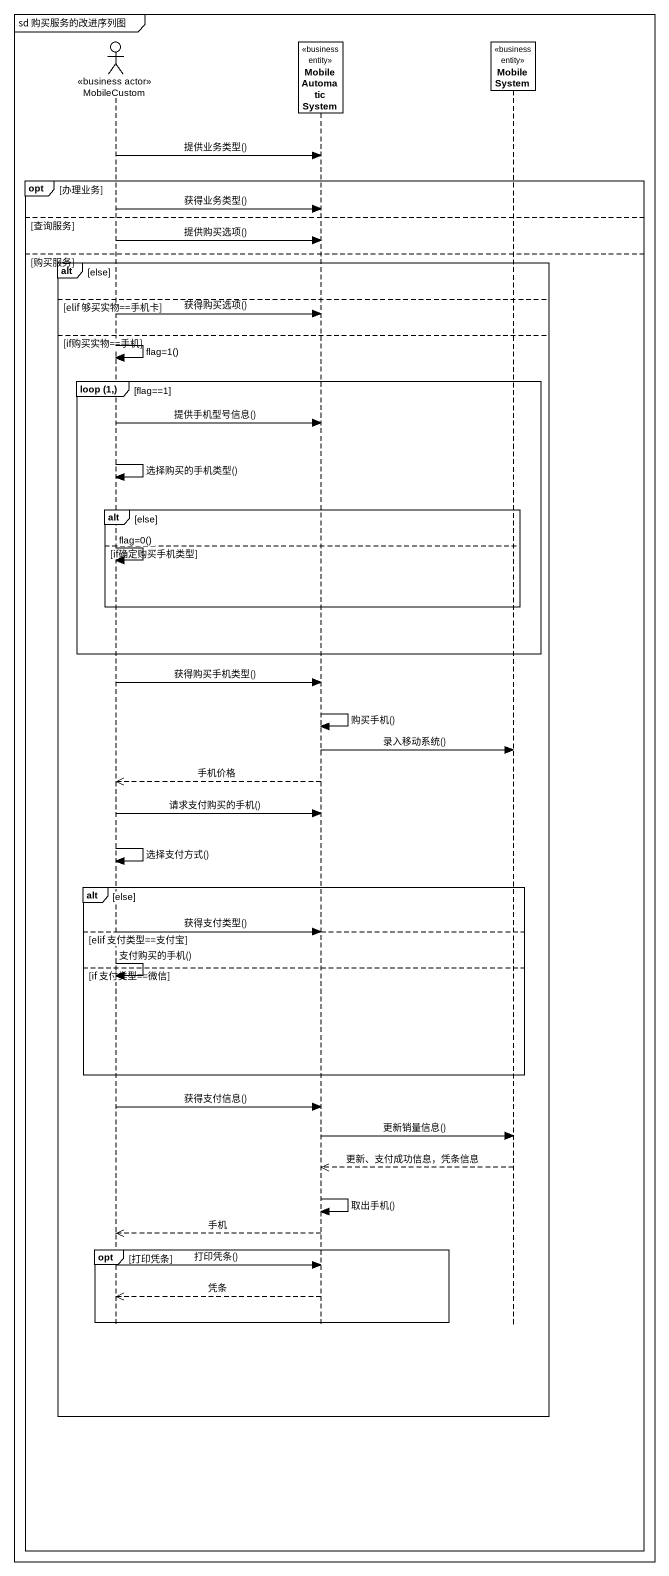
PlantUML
@startuml
mainframe sd 购买服务的改进序列图
hide footbox
actor MobileCustom <<business actor>>
participant MobileAutomaticSystem <<business entity>>
participant MobileSystem <<business entity>>

MobileCustom -> MobileAutomaticSystem : 提供业务类型()
opt 办理业务
  MobileCustom -> MobileAutomaticSystem : 获得业务类型()
else 查询服务
  MobileCustom -> MobileAutomaticSystem : 提供购买选项()
else 购买服务
  alt else
  else elif 够买实物==手机卡
    MobileCustom -> MobileAutomaticSystem : 获得购买选项()
  else if购买实物==手机
    MobileCustom -> MobileCustom : flag=1()
    group loop (1,) [flag==1]
      MobileCustom -> MobileAutomaticSystem : 提供手机型号信息()
      MobileCustom -> MobileCustom : 选择购买的手机类型()
      alt else
      else if确定购买手机类型
        MobileCustom -> MobileCustom : flag=0()
      end
    end
    MobileCustom -> MobileAutomaticSystem : 获得购买手机类型()
    MobileAutomaticSystem -> MobileAutomaticSystem : 购买手机()
    MobileAutomaticSystem -> MobileSystem : 录入移动系统()
    MobileAutomaticSystem -->> MobileCustom : 手机价格
    MobileCustom -> MobileAutomaticSystem : 请求支付购买的手机()
    MobileCustom -> MobileCustom : 选择支付方式()
    alt else
    else elif 支付类型==支付宝
      MobileCustom -> MobileAutomaticSystem : 获得支付类型()
      MobileCustom -> MobileCustom : 支付购买的手机()
    else if 支付类型==微信
    end
    MobileCustom -> MobileAutomaticSystem : 获得支付信息()
    MobileAutomaticSystem -> MobileSystem : 更新销量信息()
    MobileSystem -->> MobileAutomaticSystem : 更新、支付成功信息，凭条信息
    MobileAutomaticSystem -> MobileAutomaticSystem : 取出手机()
    MobileAutomaticSystem -->> MobileCustom : 手机
    opt 打印凭条
      MobileCustom -> MobileAutomaticSystem : 打印凭条()
      MobileAutomaticSystem -->> MobileCustom : 凭条
    end
  end
end
@enduml
